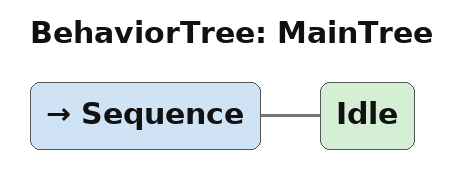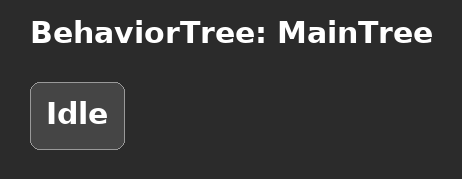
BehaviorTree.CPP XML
<?xml version="1.0" encoding="UTF-8"?>
<root BTCPP_format="4" main_tree_to_execute="MainTree">
  <BehaviorTree ID="MainTree">
    <Sequence>
      <Idle/>
    </Sequence>
  </BehaviorTree>
  <BehaviorTree ID="MainTree">
    <Idle/>
  </BehaviorTree>
</root>
